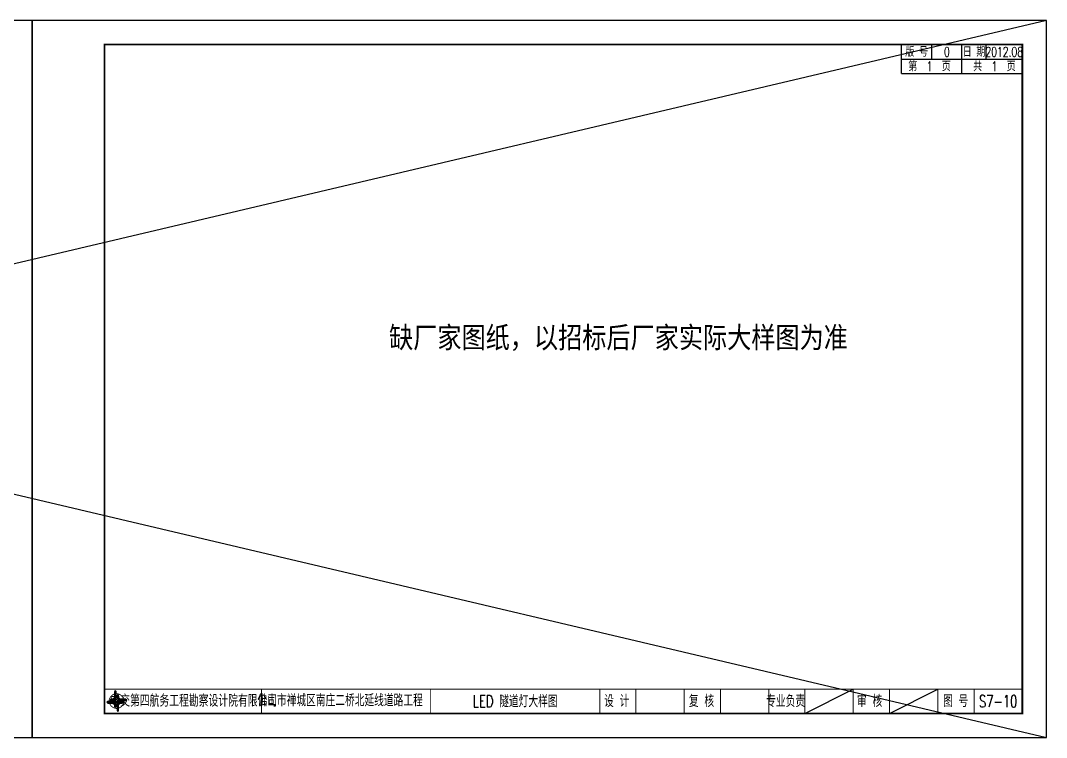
# Model space of a CAD drawing. Header units: millimetres. Extents: x 2 to 5882, y 1831 to 3462.
# Drawn here: x 3357.5 to 3782.4, y 1831 to 2128 of the extents above; entities that cross this region are included whole.
import ezdxf
from ezdxf.enums import TextEntityAlignment as Align

# ---------------------------------------------------------------- set-up
doc = ezdxf.new("R2010")
doc.units = ezdxf.units.MM
for name, color, linetype in [('图框', 7, 'Continuous'), ('文字', 7, 'Continuous'), ('文字字符', 7, 'Continuous'), ('标注', 4, 'Continuous'), ('次轮廓线', 7, 'Continuous')]:
    doc.layers.add(name, color=color, linetype=linetype)
doc.styles.get("Standard").update_dxf_attribs({"font": 'simplex1.shx', "width": 0.7, "bigfont": 'hztxt.shx'})

# ---------------------------------------------------------------- blocks, each defined once
blk = doc.blocks.new('tb')
at = {"lineweight": -3}
h = blk.add_hatch(color=256, dxfattribs=at)
h.paths.add_polyline_path([(-1.23, -0.13), (-3.78, -0.14), (-4.14, -0.41), (-1.4, -0.44), (-0.56, -1.24), (-0.54, -2.62), (-0.27, -2.2), (-0.26, -1.06)])
h.paths.add_polyline_path([(0.13, -1.08), (0.14, -3.86), (0.41, -4.26), (0.44, -1.24), (1.25, -0.43), (2.66, -0.43), (2.26, -0.16), (1.07, -0.15)])
h.paths.add_polyline_path([(1.08, 0.3), (3.62, 0.3), (4.02, 0.56), (1.25, 0.57), (0.43, 1.39), (0.43, 2.8), (0.16, 2.41), (0.15, 1.24)])
h.paths.add_polyline_path([(-0.28, 1.21), (-0.28, 3.99), (-0.56, 4.39), (-0.57, 1.41), (-1.38, 0.6), (-2.74, 0.56), (-2.33, 0.3), (-1.2, 0.29)])
for p, q in [((-0.56, 4.39), (-0.57, 1.41)), ((-1.38, 0.6), (-2.74, 0.56)), ((-0.57, 1.41), (-1.38, 0.6)), ((0.43, 2.8), (0.43, 1.39)), ((0.43, 1.39), (1.25, 0.57)), ((1.25, 0.57), (4.02, 0.56)), ((-4.14, -0.41), (-1.4, -0.44)), ((-1.4, -0.44), (-0.56, -1.24)), ((-0.56, -1.24), (-0.54, -2.62)), ((0.41, -4.26), (0.44, -1.24)), ((0.44, -1.24), (1.25, -0.43)), ((1.25, -0.43), (2.66, -0.43))]:
    blk.add_line(p, q, dxfattribs=at)
at = {"lineweight": -3, "flags": 128}
for points in [[(-0.9, 3.99), (-0.9, 1.58), (-1.53, 0.91), (-2.34, 0.91), (-2.74, 0.56), (-2.33, 0.3), (-1.2, 0.29), (-0.28, 1.21), (-0.28, 3.99), (-0.56, 4.39)], [(-0.04, 0.77), (0.68, 0.04), (-0.04, -0.69), (-0.77, 0.05)], [(3.62, 0.92), (1.43, 0.92), (0.77, 1.54), (0.77, 2.38), (0.43, 2.8), (0.16, 2.41), (0.15, 1.24), (1.08, 0.3), (3.62, 0.3), (4.02, 0.56)], [(-3.73, -0.76), (-1.54, -0.76), (-0.89, -1.39), (-0.89, -2.21), (-0.54, -2.62), (-0.27, -2.2), (-0.26, -1.06), (-1.23, -0.13), (-3.78, -0.14), (-4.14, -0.41)], [(0.75, -3.85), (0.75, -1.43), (1.4, -0.78), (2.26, -0.78), (2.66, -0.43), (2.26, -0.16), (1.07, -0.15), (0.13, -1.08), (0.14, -3.86), (0.41, -4.26)]]:
    blk.add_lwpolyline(points, close=True, dxfattribs=at)
at = {"lineweight": -3, "const_width": 0.35, "flags": 128}
for points in [[(-0.9, 3.02, 0.324167), (-3.16, -0.14)], [(2.88, 0.92, 0.324403), (-0.24, 3.15)], [(0.75, -2.86, 0.325418), (3.02, 0.26)], [(-2.98, -0.76, 0.322976), (0.14, -2.98)]]:
    blk.add_lwpolyline(points, format="xyb", dxfattribs=at)
blk = doc.blocks.new('series')
at = {"width": 0.75}
for tag, height, p in [('页码', 4, (-35, -19)), ('图名', 5, (-220, -282)), ('图号', 5, (-20, -282))]:
    blk.add_attdef(tag, text='', height=height, dxfattribs=at).set_placement(p, align=Align.MIDDLE_CENTER)

msp = doc.modelspace()

# ---------------------------------------------------------------- linework, layer by layer
for p, q in [((3682.36361, 1840.95317), (3702.36361, 1850.95317)), ((3717.36361, 1840.95317), (3737.36361, 1850.95317))]:
    msp.add_line(p, q)
for points in [[(3362.36361, 1830.95317), (3362.36361, 2127.95317), (2942.36361, 2127.95317), (2942.36361, 1830.95317)], [(3782.36361, 1830.95317), (3782.36361, 2127.95317), (3362.36361, 2127.95317), (3362.36361, 1830.95317)]]:
    msp.add_lwpolyline(points, close=True)
for points, const_width in [([(3772.36361, 2117.95317), (3392.36361, 2117.95317), (3392.36361, 1840.95317), (3772.36361, 1840.95317), (3772.36361, 2117.95317)], 0.7), ([(3392.36361, 1850.95317), (3772.36361, 1850.95317)], 0.4), ([(3667.36361, 1840.95317), (3667.36361, 1850.95317)], 0.4), ([(3682.36361, 1840.95317), (3682.36361, 1850.95317)], 0.4), ([(3702.36361, 1840.95317), (3702.36361, 1850.95317)], 0.4), ([(3717.36361, 1840.95317), (3717.36361, 1850.95317)], 0.4), ([(3737.36361, 1840.95317), (3737.36361, 1850.95317)], 0.4), ([(3752.36361, 1840.95317), (3752.36361, 1850.95317)], 0.4)]:
    msp.add_lwpolyline(points, dxfattribs=dict(const_width=const_width))
at = {"layer": '图框', "const_width": 0.4}
for points in [[(3457.36361, 1850.95317), (3457.36361, 1840.95317)], [(3527.36361, 1840.95317), (3527.36361, 1850.95317)], [(3597.36361, 1840.95317), (3597.36361, 1850.95317)], [(3612.36361, 1840.95317), (3612.36361, 1850.95317)], [(3632.36361, 1840.95317), (3632.36361, 1850.95317)], [(3647.36361, 1840.95317), (3647.36361, 1850.95317)], [(3667.36361, 1840.95317), (3667.36361, 1850.95317)]]:
    msp.add_lwpolyline(points, dxfattribs=at)
at = {"layer": '标注'}
for p, q in [((2522.36361, 2127.95317), (3782.36361, 1830.95317)), ((3782.36361, 2127.95317), (2522.36361, 1830.95317))]:
    msp.add_line(p, q, dxfattribs=at)
at = {"layer": '次轮廓线'}
for p, q in [((3722.36361, 2105.95317), (3722.36361, 2117.95317)), ((3734.86361, 2111.95317), (3734.86361, 2117.95317)), ((3747.36361, 2111.95317), (3747.36361, 2117.95317)), ((3757.36361, 2111.95317), (3757.36361, 2117.95317)), ((3722.36361, 2111.95317), (3772.36361, 2111.95317)), ((3747.36361, 2105.95317), (3747.36361, 2111.95317)), ((3722.36361, 2105.95317), (3772.36361, 2105.95317))]:
    msp.add_line(p, q, dxfattribs=at)

# ---------------------------------------------------------------- block references
ref = msp.add_blockref('series', (3782.36361, 2127.95317))
ref.add_attrib('页码', '第  1  页    共  1  页', dxfattribs={"height": 4, "width": 0.7}).set_placement((3747.36361, 2108.95317), align=Align.MIDDLE_CENTER)
ref.add_attrib('图名', 'LED 隧道灯大样图', dxfattribs={"height": 5, "width": 0.7}).set_placement((3562.36361, 1845.95317), align=Align.MIDDLE_CENTER)
ref.add_attrib('图号', 'S7-10', dxfattribs={"height": 5, "width": 0.7}).set_placement((3762.36361, 1845.95317), align=Align.MIDDLE_CENTER)
at = {"lineweight": -3}
msp.add_blockref('tb', (3397.35934, 1845.95851), dxfattribs=at)

# ---------------------------------------------------------------- texts
at = {"width": 0.7}
for s, p in [('专业负责', (3674.35384, 1846.04775)), ('审 核', (3709.12764, 1846.04775)), ('图 号', (3744.74681, 1846.04775))]:
    msp.add_text(s, height=5, dxfattribs=at).set_placement(p, align=Align.MIDDLE_CENTER)
at = {"layer": '图框'}
for s, width, p in [('中交第四航务工程勘察设计院有限公司', 0.65, (3429.29445, 1846.20161)), ('佛山市禅城区南庄二桥北延线道路工程', 0.7, (3489.89249, 1846.3398)), ('设 计', 0.7, (3604.40828, 1846.04775)), ('复 核', 0.7, (3639.50309, 1846.04775))]:
    msp.add_text(s, height=5, dxfattribs=dict(at, width=width)).set_placement(p, align=Align.MIDDLE_CENTER)
at = {"layer": '文字', "width": 0.7}
for s, p in [('版 号', (3728.61361, 2114.95317)), ('0', (3741.11361, 2114.95317)), ('日 期', (3752.36361, 2114.95317)), ('2012.08', (3764.86361, 2114.95317))]:
    msp.add_text(s, height=4, dxfattribs=at).set_placement(p, align=Align.MIDDLE_CENTER)
at = {"layer": '文字字符', "color": 1}
msp.add_text('缺厂家图纸，以招标后厂家实际大样图为准', height=10, dxfattribs=at).set_placement((3510.13763, 1991.32457))

doc.saveas('drawing.dxf')
